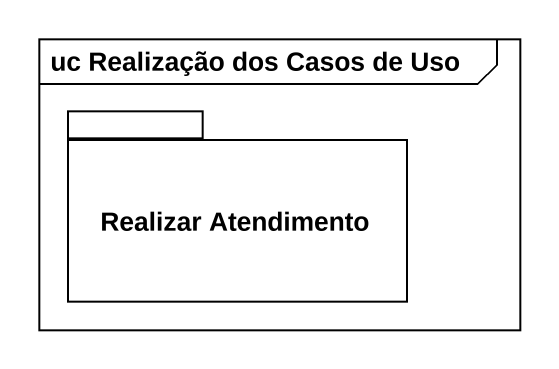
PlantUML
@startuml
mainframe uc Realização dos Casos de Uso
package "Realizar Atendimento" as Realizar_Atendimento {
}
@enduml
